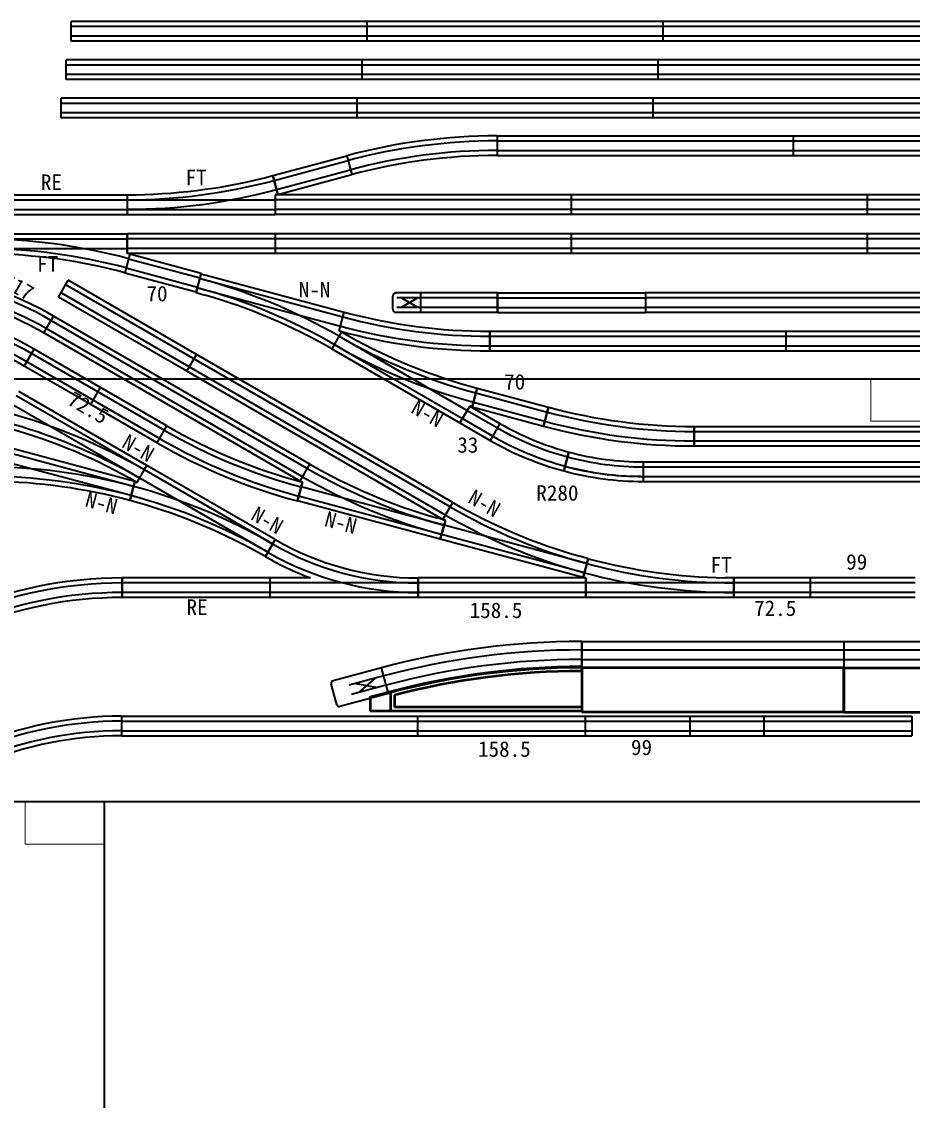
# Model space of a CAD drawing. Units: millimetres, scale not verified. Extents: x -3771 to 6012, y -4101 to 3321.
# Drawn here: x 333 to 1176, y -583 to 437 of the extents above; entities that cross this region are included whole.
import ezdxf
from ezdxf.enums import TextEntityAlignment as Align

# ---------------------------------------------------------------- set-up
doc = ezdxf.new("R2010")
doc.units = ezdxf.units.MM
doc.header["$LTSCALE"] = 8
doc.linetypes.add('DASHED1', pattern=[1.8, 1.2, -0.6])
for name, color, linetype, lineweight in [('0-0', 7, 'Continuous', 40), ('0-7', 6, 'Continuous', 40), ('0-8', 7, 'Continuous', 40)]:
    doc.layers.add(name, color=color, linetype=linetype, lineweight=lineweight)
doc.layers.add('0-F', color=7, linetype='Continuous')
doc.styles.add('ＭＳ ゴシック', font='')
doc.styles.get('ＭＳ ゴシック').set_extended_font_data('MS Gothic')

msp = doc.modelspace()

# ---------------------------------------------------------------- linework, layer by layer
at = {"layer": '0-0'}
for p, q in [((660.398, 437.039), (380.398, 437.039)), ((380.398, 418.539), (380.398, 437.039)), ((940.398, 437.039), (660.398, 437.039)), ((660.398, 418.539), (660.398, 437.039)), ((660.398, 418.539), (660.398, 437.039)), ((1220.398, 437.039), (940.398, 437.039)), ((940.398, 418.539), (940.398, 437.039)), ((940.398, 418.539), (940.398, 437.039)), ((660.398, 418.539), (380.398, 418.539)), ((940.398, 418.539), (660.398, 418.539)), ((1220.398, 418.539), (940.398, 418.539)), ((655.631, 400.735), (375.631, 400.735)), ((375.631, 382.235), (375.631, 400.735)), ((935.631, 400.735), (655.631, 400.735)), ((655.631, 382.235), (655.631, 400.735)), ((655.631, 382.235), (655.631, 400.735)), ((1215.631, 400.735), (935.631, 400.735)), ((935.631, 382.235), (935.631, 400.735)), ((935.631, 382.235), (935.631, 400.735)), ((655.631, 382.235), (375.631, 382.235)), ((935.631, 382.235), (655.631, 382.235)), ((1215.631, 382.235), (935.631, 382.235)), ((650.86, 364.5), (370.86, 364.5)), ((370.86, 346), (370.86, 364.5)), ((930.86, 364.5), (650.86, 364.5)), ((650.86, 346), (650.86, 364.5)), ((650.86, 346), (650.86, 364.5)), ((1210.86, 364.5), (930.86, 364.5)), ((930.86, 346), (930.86, 364.5)), ((930.86, 346), (930.86, 364.5)), ((650.86, 346), (370.86, 346)), ((930.86, 346), (650.86, 346)), ((1210.86, 346), (930.86, 346)), ((783.525, 328.981), (783.525, 310.481)), ((783.525, 328.981), (1063.525, 328.981)), ((783.525, 328.981), (783.525, 310.481)), ((1063.525, 328.981), (1063.525, 310.481)), ((1063.525, 328.981), (1343.525, 328.981)), ((1063.525, 328.981), (1063.525, 310.481)), ((571.08, 291.468), (641.109, 310.232)), ((641.109, 310.232), (645.898, 292.363)), ((641.109, 310.232), (645.898, 292.363)), ((783.525, 310.481), (1063.525, 310.481)), ((1063.525, 310.481), (1343.525, 310.481)), ((575.868, 273.598), (571.08, 291.468)), ((571.08, 291.468), (575.868, 273.598)), ((575.868, 273.598), (645.898, 292.363)), ((293.474, 273.283), (433.474, 273.283)), ((433.474, 273.283), (441.843, 273.415)), ((433.474, 273.283), (433.474, 254.783)), ((433.474, 273.283), (433.474, 254.783)), ((433.474, 273.283), (433.474, 254.783)), ((433.474, 273.283), (433.474, 254.783)), ((575.868, 273.598), (573.474, 273.283)), ((573.474, 273.283), (573.474, 254.783)), ((853.723, 273.283), (573.723, 273.283)), ((573.723, 254.783), (573.723, 273.283)), ((1133.723, 273.283), (853.723, 273.283)), ((853.723, 254.783), (853.723, 273.283)), ((853.723, 254.783), (853.723, 273.283)), ((1413.723, 273.283), (1133.723, 273.283)), ((1133.723, 254.783), (1133.723, 273.283)), ((1133.723, 254.783), (1133.723, 273.283)), ((293.474, 254.783), (433.474, 254.783)), ((433.474, 254.783), (573.474, 254.783)), ((853.723, 254.783), (573.723, 254.783)), ((1133.723, 254.783), (853.723, 254.783)), ((1413.723, 254.783), (1133.723, 254.783)), ((293.474, 236.283), (433.474, 236.283)), ((433.474, 217.783), (433.474, 236.283)), ((433.723, 217.783), (433.723, 236.283)), ((433.723, 217.783), (433.723, 236.283)), ((573.723, 236.283), (433.723, 236.283)), ((853.723, 236.283), (573.723, 236.283)), ((573.723, 217.783), (573.723, 236.283)), ((573.723, 217.783), (573.723, 236.283)), ((1133.723, 236.283), (853.723, 236.283)), ((853.723, 217.783), (853.723, 236.283)), ((853.723, 217.783), (853.723, 236.283)), ((853.723, 217.783), (853.723, 236.283)), ((1413.723, 236.283), (1133.723, 236.283)), ((1133.723, 217.783), (1133.723, 236.283)), ((1133.723, 217.783), (1133.723, 236.283)), ((435.868, 217.468), (431.08, 199.598)), ((435.868, 217.468), (431.08, 199.598)), ((435.868, 217.468), (433.474, 217.783)), ((573.723, 217.783), (433.723, 217.783)), ((435.868, 217.468), (503.483, 199.35)), ((853.723, 217.783), (573.723, 217.783)), ((1133.723, 217.783), (853.723, 217.783)), ((1413.723, 217.783), (1133.723, 217.783)), ((431.08, 199.598), (498.695, 181.481)), ((503.483, 199.35), (498.695, 181.481)), ((498.724, 180.783), (503.512, 198.653)), ((503.512, 198.653), (638.742, 162.418)), ((498.724, 180.783), (506.774, 178.489)), ((684.672, 165.085), (684.672, 177.585)), ((783.672, 180.585), (687.672, 180.585)), ((711.172, 162.085), (711.172, 180.585)), ((783.672, 162.085), (783.672, 180.585)), ((783.672, 162.085), (783.672, 180.585)), ((783.672, 180.585), (783.672, 162.085)), ((783.672, 180.585), (923.672, 180.585)), ((1203.672, 180.585), (923.672, 180.585)), ((923.672, 180.585), (923.672, 162.085)), ((633.953, 144.548), (638.742, 162.418)), ((633.953, 144.548), (638.742, 162.418)), ((783.672, 162.085), (687.672, 162.085)), ((783.672, 162.085), (923.672, 162.085)), ((1203.672, 162.085), (923.672, 162.085)), ((636.184, 143.624), (626.934, 127.603)), ((636.184, 143.624), (626.934, 127.603)), ((636.184, 143.624), (633.953, 144.548)), ((636.184, 143.624), (643.498, 139.554)), ((776.369, 125.799), (776.369, 144.299)), ((776.369, 144.299), (1056.369, 144.299)), ((776.369, 144.299), (776.369, 125.799)), ((1056.369, 144.299), (1056.369, 125.799)), ((1056.369, 144.299), (1336.369, 144.299)), ((1056.369, 144.299), (1056.369, 125.799)), ((626.934, 127.603), (748.178, 57.603)), ((776.369, 125.799), (1056.369, 125.799)), ((1056.369, 125.799), (1336.369, 125.799)), ((759.659, 72.7), (764.447, 90.57)), ((764.447, 90.57), (759.659, 72.7)), ((764.447, 90.57), (832.062, 72.452)), ((757.428, 73.624), (748.178, 57.603)), ((748.178, 57.603), (757.428, 73.624)), ((757.428, 73.624), (748.178, 57.603)), ((757.428, 73.624), (748.178, 57.603)), ((748.178, 57.603), (757.428, 73.624)), ((757.428, 73.624), (748.178, 57.603)), ((759.659, 72.7), (757.428, 73.624)), ((757.428, 73.624), (786.007, 57.124)), ((759.659, 72.7), (827.274, 54.583)), ((832.062, 72.452), (827.274, 54.583)), ((827.274, 54.583), (832.062, 72.452)), ((748.178, 57.603), (776.757, 41.103)), ((786.007, 57.124), (776.757, 41.103)), ((786.007, 57.124), (776.757, 41.103)), ((969.689, 35.833), (969.689, 54.333)), ((969.689, 54.333), (1249.689, 54.333)), ((969.689, 54.333), (969.689, 35.833)), ((969.689, 35.833), (1249.689, 35.833)), ((851.307, 30.076), (846.518, 12.207)), ((921.382, 20.851), (921.382, 2.351)), ((921.382, 20.851), (921.382, 2.351)), ((921.382, 20.851), (1201.382, 20.851)), ((921.382, 2.351), (1201.382, 2.351))]:
    msp.add_line(p, q, dxfattribs=at)
at = {"layer": '0-0', "color": 2, "lineweight": 35}
for p, q in [((660.398, 432.289), (380.398, 432.289)), ((940.398, 432.289), (660.398, 432.289)), ((1220.398, 432.289), (940.398, 432.289)), ((660.398, 423.289), (380.398, 423.289)), ((940.398, 423.289), (660.398, 423.289)), ((1220.398, 423.289), (940.398, 423.289)), ((655.631, 395.985), (375.631, 395.985)), ((935.631, 395.985), (655.631, 395.985)), ((1215.631, 395.985), (935.631, 395.985)), ((655.631, 386.985), (375.631, 386.985)), ((935.631, 386.985), (655.631, 386.985)), ((1215.631, 386.985), (935.631, 386.985)), ((650.86, 359.75), (370.86, 359.75)), ((930.86, 359.75), (650.86, 359.75)), ((1210.86, 359.75), (930.86, 359.75)), ((650.86, 350.75), (370.86, 350.75)), ((930.86, 350.75), (650.86, 350.75)), ((1210.86, 350.75), (930.86, 350.75)), ((783.525, 324.231), (1063.525, 324.231)), ((1063.525, 324.231), (1343.525, 324.231)), ((783.525, 315.231), (1063.525, 315.231)), ((1063.525, 315.231), (1343.525, 315.231)), ((572.309, 286.88), (642.339, 305.644)), ((574.639, 278.186), (644.668, 296.951)), ((293.474, 268.533), (433.474, 268.533)), ((433.474, 268.533), (573.474, 268.533)), ((853.723, 268.533), (573.723, 268.533)), ((1133.723, 268.533), (853.723, 268.533)), ((1413.723, 268.533), (1133.723, 268.533)), ((293.474, 259.533), (433.474, 259.533)), ((433.474, 259.533), (573.474, 259.533)), ((853.723, 259.533), (573.723, 259.533)), ((1133.723, 259.533), (853.723, 259.533)), ((1413.723, 259.533), (1133.723, 259.533)), ((293.474, 231.533), (433.474, 231.533)), ((573.723, 231.533), (433.723, 231.533)), ((853.723, 231.533), (573.723, 231.533)), ((1133.723, 231.533), (853.723, 231.533)), ((1413.723, 231.533), (1133.723, 231.533)), ((293.474, 222.533), (433.474, 222.533)), ((573.723, 222.533), (433.723, 222.533)), ((853.723, 222.533), (573.723, 222.533)), ((1133.723, 222.533), (853.723, 222.533)), ((1413.723, 222.533), (1133.723, 222.533)), ((432.309, 204.186), (499.924, 186.069)), ((434.639, 212.88), (502.253, 194.762)), ((502.283, 194.064), (637.512, 157.83)), ((499.953, 185.371), (635.183, 149.136)), ((783.672, 175.835), (688.583, 175.835)), ((708.172, 175.835), (692.583, 166.835)), ((708.172, 166.835), (692.583, 175.835)), ((783.672, 175.835), (923.672, 175.835)), ((1203.672, 175.835), (923.672, 175.835)), ((783.672, 166.835), (688.583, 166.835)), ((783.672, 166.835), (923.672, 166.835)), ((1203.672, 166.835), (923.672, 166.835)), ((633.809, 139.511), (755.053, 69.511)), ((776.369, 139.549), (1056.369, 139.549)), ((1056.369, 139.549), (1336.369, 139.549)), ((629.309, 131.716), (750.553, 61.716)), ((776.369, 130.549), (1056.369, 130.549)), ((1056.369, 130.549), (1336.369, 130.549)), ((763.218, 85.982), (830.832, 67.864)), ((760.888, 77.288), (828.503, 59.171)), ((750.553, 61.716), (779.132, 45.216)), ((755.053, 69.511), (783.632, 53.011)), ((969.689, 49.583), (1249.689, 49.583)), ((969.689, 40.583), (1249.689, 40.583)), ((921.382, 16.101), (1201.382, 16.101)), ((921.382, 7.101), (1201.382, 7.101))]:
    msp.add_line(p, q, dxfattribs=at)
at = {"layer": '0-0'}
msp.add_lwpolyline([(846.518, 12.207), (851.307, 30.076), (846.518, 12.207)], dxfattribs=at)
for centre, radius, start, end in [((783.525, -221.269), 550.25, 90, 105), ((783.525, -221.269), 531.75, 90, 105), ((433.453, 805.099), 531.75, 270.90408, 285), ((293.453, -314.033), 531.75, 75, 89.09592), ((361.059, -332.906), 531.75, 60, 74.09592), ((687.672, 177.585), 3, 90, 180), ((687.672, 165.085), 3, 180, 270), ((776.369, 676.049), 531.75, 255, 270), ((776.369, 676.049), 550.25, 255, 270), ((902.074, 604.201), 531.75, 240.90408, 255), ((969.689, 586.083), 531.75, 255, 270), ((921.382, 291.601), 270.75, 240, 255), ((969.689, 586.083), 550.25, 255, 270), ((921.382, 291.601), 289.25, 240, 255), ((921.382, 291.601), 270.75, 255, 270), ((921.382, 291.601), 289.25, 255, 270)]:
    msp.add_arc(centre, radius, start, end, dxfattribs=at)
at = {"layer": '0-0', "color": 2, "lineweight": 35}
for centre, radius, start, end in [((783.525, -221.269), 545.5, 90, 105), ((783.525, -221.269), 536.5, 90, 105), ((433.453, 805.099), 536.5, 270.0022, 285), ((433.453, 805.099), 545.5, 270.0022, 285), ((293.453, -314.033), 545.5, 75, 89.9978), ((293.453, -314.033), 536.5, 75, 89.9978), ((361.059, -332.906), 545.5, 60, 74.9978), ((361.059, -332.906), 536.5, 60, 74.9978), ((776.369, 676.049), 536.5, 255, 270), ((776.369, 676.049), 545.5, 255, 270), ((902.074, 604.201), 536.5, 240.0022, 255), ((902.074, 604.201), 545.5, 240.0022, 255), ((969.689, 586.083), 536.5, 255, 270), ((921.382, 291.601), 275.5, 240, 255), ((969.689, 586.083), 545.5, 255, 270), ((921.382, 291.601), 284.5, 240, 255), ((921.382, 291.601), 275.5, 255, 270), ((921.382, 291.601), 284.5, 255, 270), ((919.055, 282.675), 275.5, 255, 270)]:
    msp.add_arc(centre, radius, start, end, dxfattribs=at)
at = {"layer": '0-7'}
for p, q in [((-588.005, 99.437), (4811.995, 99.437)), ((3011.995, -300.563), (-588.005, -300.563)), ((411.995, -700.563), (411.995, -300.563))]:
    msp.add_line(p, q, dxfattribs=at)
at = {"layer": '0-7', "color": 4, "lineweight": 18}
for points in [[(1136.995, 99.437), (1136.995, 59.437), (1211.995, 59.437)], [(336.995, -300.563), (336.995, -340.563), (411.995, -340.563)]]:
    msp.add_lwpolyline(points, dxfattribs=at)
at = {"layer": '0-8'}
for p, q in [((368.395, 176.416), (377.645, 192.438)), ((498.889, 122.438), (377.645, 192.438)), ((489.639, 106.416), (368.395, 176.416)), ((354.409, 142.651), (363.659, 158.672)), ((354.409, 142.651), (363.659, 158.672)), ((354.409, 142.651), (363.659, 158.672)), ((606.146, 18.672), (363.659, 158.672)), ((596.896, 2.651), (354.409, 142.651)), ((336.055, 111.327), (345.305, 127.349)), ((336.055, 111.327), (345.305, 127.349)), ((408.092, 91.099), (345.305, 127.349)), ((489.639, 106.416), (498.889, 122.438)), ((489.639, 106.416), (498.889, 122.438)), ((741.376, -17.562), (498.889, 122.438)), ((398.842, 75.077), (336.055, 111.327)), ((732.126, -33.584), (489.639, 106.416)), ((452.074, 17.346), (330.83, 87.346)), ((398.842, 75.077), (408.092, 91.099)), ((398.842, 75.077), (408.092, 91.099)), ((470.879, 54.849), (408.092, 91.099)), ((461.629, 38.827), (398.842, 75.077)), ((461.629, 38.827), (470.879, 54.849)), ((461.629, 38.827), (470.879, 54.849)), ((461.629, 38.827), (470.879, 54.849)), ((440.593, 2.249), (305.363, 38.484)), ((442.824, 1.325), (452.074, 17.346)), ((442.824, 1.325), (452.074, 17.346)), ((573.317, -52.654), (452.074, 17.346)), ((596.896, 2.651), (606.146, 18.672)), ((596.896, 2.651), (606.146, 18.672)), ((442.824, 1.325), (435.51, 5.395)), ((440.593, 2.249), (435.805, -15.621)), ((435.805, -15.621), (440.593, 2.249)), ((440.593, 2.249), (442.824, 1.325)), ((594.339, -16.143), (599.127, 1.727)), ((594.339, -16.143), (599.127, 1.727)), ((599.127, 1.727), (594.339, -16.143)), ((596.896, 2.651), (599.127, 1.727)), ((435.805, -15.621), (427.686, -13.582)), ((729.569, -52.377), (594.339, -16.143)), ((732.126, -33.584), (741.376, -17.562)), ((732.126, -33.584), (741.376, -17.562)), ((732.126, -33.584), (741.376, -17.562)), ((734.357, -34.508), (726.307, -32.214)), ((734.357, -34.508), (729.569, -52.377)), ((729.569, -52.377), (734.357, -34.508)), ((734.357, -34.508), (729.569, -52.377)), ((732.126, -33.584), (734.357, -34.508)), ((573.317, -52.654), (564.067, -68.675)), ((564.067, -68.675), (573.317, -52.654)), ((864.798, -88.612), (729.569, -52.377)), ((564.067, -68.675), (556.753, -64.605)), ((869.586, -70.742), (861.537, -68.449)), ((864.798, -88.612), (869.586, -70.742)), ((869.586, -70.742), (864.798, -88.612)), ((428.692, -107.427), (428.692, -88.927)), ((568.692, -88.927), (428.692, -88.927)), ((428.692, -88.927), (428.692, -107.427)), ((606.908, -88.927), (568.692, -88.927)), ((568.692, -107.427), (568.692, -88.927)), ((708.692, -107.427), (708.692, -88.927)), ((708.692, -107.427), (708.692, -88.927)), ((708.692, -107.427), (708.692, -88.927)), ((867.192, -88.927), (708.692, -88.927)), ((708.692, -107.427), (708.692, -88.927)), ((864.798, -88.612), (867.192, -88.927)), ((867.192, -88.927), (867.192, -107.427)), ((1007.192, -88.927), (998.823, -88.795)), ((1007.192, -107.427), (1007.192, -88.927)), ((1079.692, -88.927), (1007.192, -88.927)), ((1007.192, -107.427), (1007.192, -88.927)), ((1007.192, -88.927), (1007.192, -107.427)), ((1079.692, -107.427), (1079.692, -88.927)), ((1178.692, -88.927), (1079.692, -88.927)), ((1079.692, -107.427), (1079.692, -88.927)), ((1079.692, -107.427), (1079.692, -88.927)), ((1079.692, -107.427), (1079.692, -88.927)), ((568.692, -107.427), (428.692, -107.427)), ((708.692, -107.427), (568.692, -107.427)), ((867.192, -107.427), (708.692, -107.427)), ((1007.192, -107.427), (867.192, -107.427)), ((1079.692, -107.427), (1007.192, -107.427)), ((1178.692, -107.427), (1079.692, -107.427)), ((863.353, -148.932), (863.353, -173.932)), ((863.353, -148.932), (1111.353, -148.932)), ((863.353, -148.932), (863.353, -173.932)), ((1111.353, -148.932), (1111.353, -173.932)), ((1111.353, -148.932), (1359.353, -148.932)), ((1111.353, -148.932), (1111.353, -173.932)), ((674.084, -173.85), (628.202, -186.144)), ((680.554, -197.998), (674.084, -173.85)), ((680.554, -197.998), (674.084, -173.85)), ((863.353, -173.932), (1111.353, -173.932)), ((1111.353, -173.932), (1359.353, -173.932)), ((631.611, -208.524), (626.435, -189.206)), ((680.554, -197.998), (634.673, -210.292)), ((428.112, -219.528), (708.112, -219.528)), ((428.112, -219.528), (428.112, -238.028)), ((708.112, -219.528), (708.112, -238.028)), ((708.112, -219.528), (708.112, -238.028)), ((708.112, -219.528), (866.612, -219.528)), ((866.612, -219.528), (866.612, -238.028)), ((866.612, -219.528), (866.612, -238.028)), ((866.612, -219.528), (965.612, -219.528)), ((965.612, -219.528), (965.612, -238.028)), ((965.612, -219.528), (965.612, -238.028)), ((965.612, -219.528), (1035.612, -219.528)), ((1035.612, -219.528), (1035.612, -238.028)), ((1035.612, -219.528), (1035.612, -238.028)), ((1035.612, -219.528), (1175.612, -219.528)), ((1175.612, -219.528), (1175.612, -238.028)), ((428.112, -238.028), (708.112, -238.028)), ((708.112, -238.028), (866.612, -238.028)), ((866.612, -238.028), (965.612, -238.028)), ((965.612, -238.028), (1035.612, -238.028)), ((1035.612, -238.028), (1175.612, -238.028))]:
    msp.add_line(p, q, dxfattribs=at)
at = {"layer": '0-8', "color": 2, "lineweight": 35}
for p, q in [((496.514, 118.324), (375.27, 188.324)), ((492.014, 110.53), (370.77, 180.53)), ((603.771, 14.559), (361.284, 154.559)), ((599.271, 6.765), (356.784, 146.765)), ((405.717, 86.985), (342.93, 123.235)), ((401.217, 79.191), (338.43, 115.441)), ((739.001, -21.676), (496.514, 118.324)), ((734.501, -29.47), (492.014, 110.53)), ((449.699, 13.233), (328.455, 83.233)), ((468.504, 50.735), (405.717, 86.985)), ((445.199, 5.438), (323.955, 75.438)), ((464.004, 42.941), (401.217, 79.191)), ((439.363, -2.339), (304.134, 33.895)), ((437.034, -11.033), (301.804, 25.202)), ((570.942, -56.767), (449.699, 13.233)), ((566.442, -64.562), (445.199, 5.438)), ((733.127, -39.096), (597.898, -2.861)), ((730.798, -47.789), (595.568, -11.555)), ((868.357, -75.331), (733.127, -39.096)), ((866.028, -84.024), (730.798, -47.789)), ((568.692, -93.677), (428.692, -93.677)), ((708.692, -93.677), (568.692, -93.677)), ((867.192, -93.677), (708.692, -93.677)), ((1007.192, -93.677), (867.192, -93.677)), ((1079.692, -93.677), (1007.192, -93.677)), ((1178.692, -93.677), (1079.692, -93.677)), ((568.692, -102.677), (428.692, -102.677)), ((708.692, -102.677), (568.692, -102.677)), ((867.192, -102.677), (708.692, -102.677)), ((1007.192, -102.677), (867.192, -102.677)), ((1079.692, -102.677), (1007.192, -102.677)), ((1178.692, -102.677), (1079.692, -102.677)), ((863.353, -156.932), (1111.353, -156.932)), ((1111.353, -156.932), (1359.353, -156.932)), ((863.353, -165.932), (1111.353, -165.932)), ((1111.353, -165.932), (1359.353, -165.932)), ((676.154, -181.578), (643.313, -190.377)), ((667.538, -193.204), (645.642, -199.071)), ((649.79, -188.642), (670.075, -192.524)), ((667.745, -183.831), (652.12, -197.335)), ((678.484, -190.271), (667.538, -193.204)), ((428.112, -224.278), (708.112, -224.278)), ((708.112, -224.278), (866.612, -224.278)), ((866.612, -224.278), (965.612, -224.278)), ((965.612, -224.278), (1035.612, -224.278)), ((1035.612, -224.278), (1175.612, -224.278)), ((428.112, -233.278), (708.112, -233.278)), ((708.112, -233.278), (866.612, -233.278)), ((866.612, -233.278), (965.612, -233.278)), ((965.612, -233.278), (1035.612, -233.278)), ((1035.612, -233.278), (1175.612, -233.278))]:
    msp.add_line(p, q, dxfattribs=at)
at = {"layer": '0-8', "color": 5, "lineweight": 50}
for p, q in [((863.353, -173.432), (863.353, -215.432)), ((863.353, -173.432), (1111.353, -173.432)), ((863.353, -173.432), (863.353, -215.432)), ((1111.353, -215.432), (1111.353, -173.432)), ((1111.353, -173.932), (1359.353, -173.932)), ((1111.353, -173.932), (1111.353, -215.932)), ((682.353, -196.65), (682.353, -214.932)), ((686.353, -199.73), (686.353, -210.932)), ((863.353, -210.932), (686.353, -210.932)), ((863.353, -215.432), (1111.353, -215.432)), ((1111.353, -215.932), (1359.353, -215.932))]:
    msp.add_line(p, q, dxfattribs=at)
at = {"layer": '0-8', "color": 4, "linetype": 'DASHED1', "lineweight": 18}
for p, q in [((1111.353, -173.932), (863.353, -173.932)), ((1359.353, -174.432), (1111.353, -174.432)), ((1111.353, -214.932), (863.353, -214.932)), ((1359.353, -215.432), (1111.353, -215.432))]:
    msp.add_line(p, q, dxfattribs=at)
at = {"layer": '0-8'}
for points in [[(708.692, -107.427), (708.692, -88.927), (708.692, -107.427)], [(867.192, -88.927), (867.192, -107.427), (867.192, -88.927)], [(1007.192, -107.427), (1007.192, -88.927), (1007.192, -107.427)], [(863.353, -148.932), (863.353, -173.932), (863.353, -148.932)]]:
    msp.add_lwpolyline(points, dxfattribs=at)
at = {"layer": '0-8', "color": 5, "lineweight": 50}
for points in [[(863.353, -172.932), (863.353, -214.932), (663.353, -214.932)], [(681.532, -196.87), (663.353, -201.741), (663.353, -214.932)]]:
    msp.add_lwpolyline(points, dxfattribs=at)
at = {"layer": '0-8'}
for centre, radius, start, end in [((200.534, -123.868), 326.25, 60, 105), ((200.534, -123.868), 307.75, 60, 105), ((200.68, -123.149), 289.25, 60, 105), ((200.68, -123.149), 270.75, 60, 105), ((176.934, -459.252), 531.75, 60.90408, 75), ((736.754, 515.358), 531.75, 240, 255), ((736.754, 515.358), 550.25, 240, 255), ((872.021, 479.181), 531.75, 240, 254.09592), ((298.181, -529.321), 531.75, 75.90408, 90), ((298.178, -529.252), 531.75, 60.90408, 75), ((1007.251, 442.947), 531.75, 240, 254.09592), ((708.692, 181.823), 270.75, 240, 270), ((708.692, 181.823), 289.25, 240, 249.39706), ((1007.213, 442.889), 531.75, 255, 269.09592), ((428.692, -489.177), 400.25, 90, 135), ((428.692, -489.177), 381.75, 90, 135), ((863.25, -879.432), 730.5, 89.99195, 105.00805), ((863.25, -879.432), 705.5, 89.99167, 105.00833), ((628.849, -188.559), 2.5, 105, 195), ((634.026, -207.877), 2.5, 195, 285), ((428.112, -582.778), 363.25, 90, 135), ((428.112, -582.778), 344.75, 90, 135)]:
    msp.add_arc(centre, radius, start, end, dxfattribs=at)
at = {"layer": '0-8', "color": 2, "lineweight": 35}
for centre, radius, start, end in [((200.534, -123.868), 321.5, 60, 105), ((200.534, -123.868), 312.5, 60, 105), ((200.68, -123.149), 284.5, 60, 105), ((200.68, -123.149), 275.5, 60, 105), ((176.934, -459.252), 545.5, 60.0022, 75), ((176.934, -459.252), 536.5, 60.0022, 75), ((736.754, 515.358), 545.5, 240, 255), ((736.754, 515.358), 536.5, 240, 255), ((298.181, -529.321), 545.5, 75.0022, 90), ((872.021, 479.181), 536.5, 240, 254.9978), ((298.181, -529.321), 536.5, 75.0022, 90), ((872.021, 479.181), 545.5, 240, 254.9978), ((298.178, -529.252), 545.5, 60.0022, 75), ((298.178, -529.252), 536.5, 60.0022, 75), ((1007.251, 442.947), 545.5, 240, 254.9978), ((1007.251, 442.947), 536.5, 240, 254.9978), ((708.692, 181.823), 275.5, 240, 270), ((708.692, 181.823), 284.5, 240, 270), ((1007.213, 442.889), 536.5, 255, 269.9978), ((1007.213, 442.889), 545.5, 255, 269.9978), ((428.692, -489.177), 395.5, 90, 135), ((428.692, -489.177), 386.5, 90, 135), ((863.25, -879.432), 722.5, 89.99187, 105.00813), ((863.25, -879.432), 713.5, 89.99176, 105.00824), ((428.112, -582.778), 358.5, 90, 135), ((428.112, -582.778), 349.5, 90, 135)]:
    msp.add_arc(centre, radius, start, end, dxfattribs=at)
at = {"layer": '0-8', "color": 5, "lineweight": 50}
for radius, end in [(702.5, 105), (698.5, 104.6788)]:
    msp.add_arc((863.353, -875.432), radius, 89.99998, end, dxfattribs=at)

# ---------------------------------------------------------------- texts
at = {"layer": '0-F', "style": 'ＭＳ ゴシック'}
for s, p in [('FT', (488.691, 277.986)), ('RE', (351.683, 273.473)), ('FT', (348.107, 196.329)), ('70', (451.614, 168.167)), ('N-N', (595.654, 171.917)), ('70', (789.971, 84.769)), ('33', (745.613, 25.097)), ('R280', (820.414, -20.269)), ('FT', (985.366, -88.206)), ('99', (1113.567, -85.44)), ('RE', (489.483, -128.184)), ('72.5', (1026.438, -129.225)), ('158.5', (757.362, -131.217)), ('158.5', (765.263, -262.398)), ('99', (910.006, -260.776))]:
    msp.add_text(s, height=14.66, dxfattribs=at).set_placement(p, align=Align.BOTTOM_LEFT)
for s, rotation, p in [('R317', 330, (302.774, 188.728)), ('72.5', 330, (373.4, 71.978)), ('N-N', 330, (698.682, 64.087)), ('N-N', 330, (425.09, 31.256)), ('N-N', 345, (391.602, -25.397)), ('N-N', 330, (752.559, -20.937)), ('N-N', 330, (547.154, -36.932)), ('N-N', 345, (618.052, -43.917))]:
    msp.add_text(s, height=14.66, rotation=rotation, dxfattribs=at).set_placement(p, align=Align.BOTTOM_LEFT)

doc.saveas('drawing.dxf')
